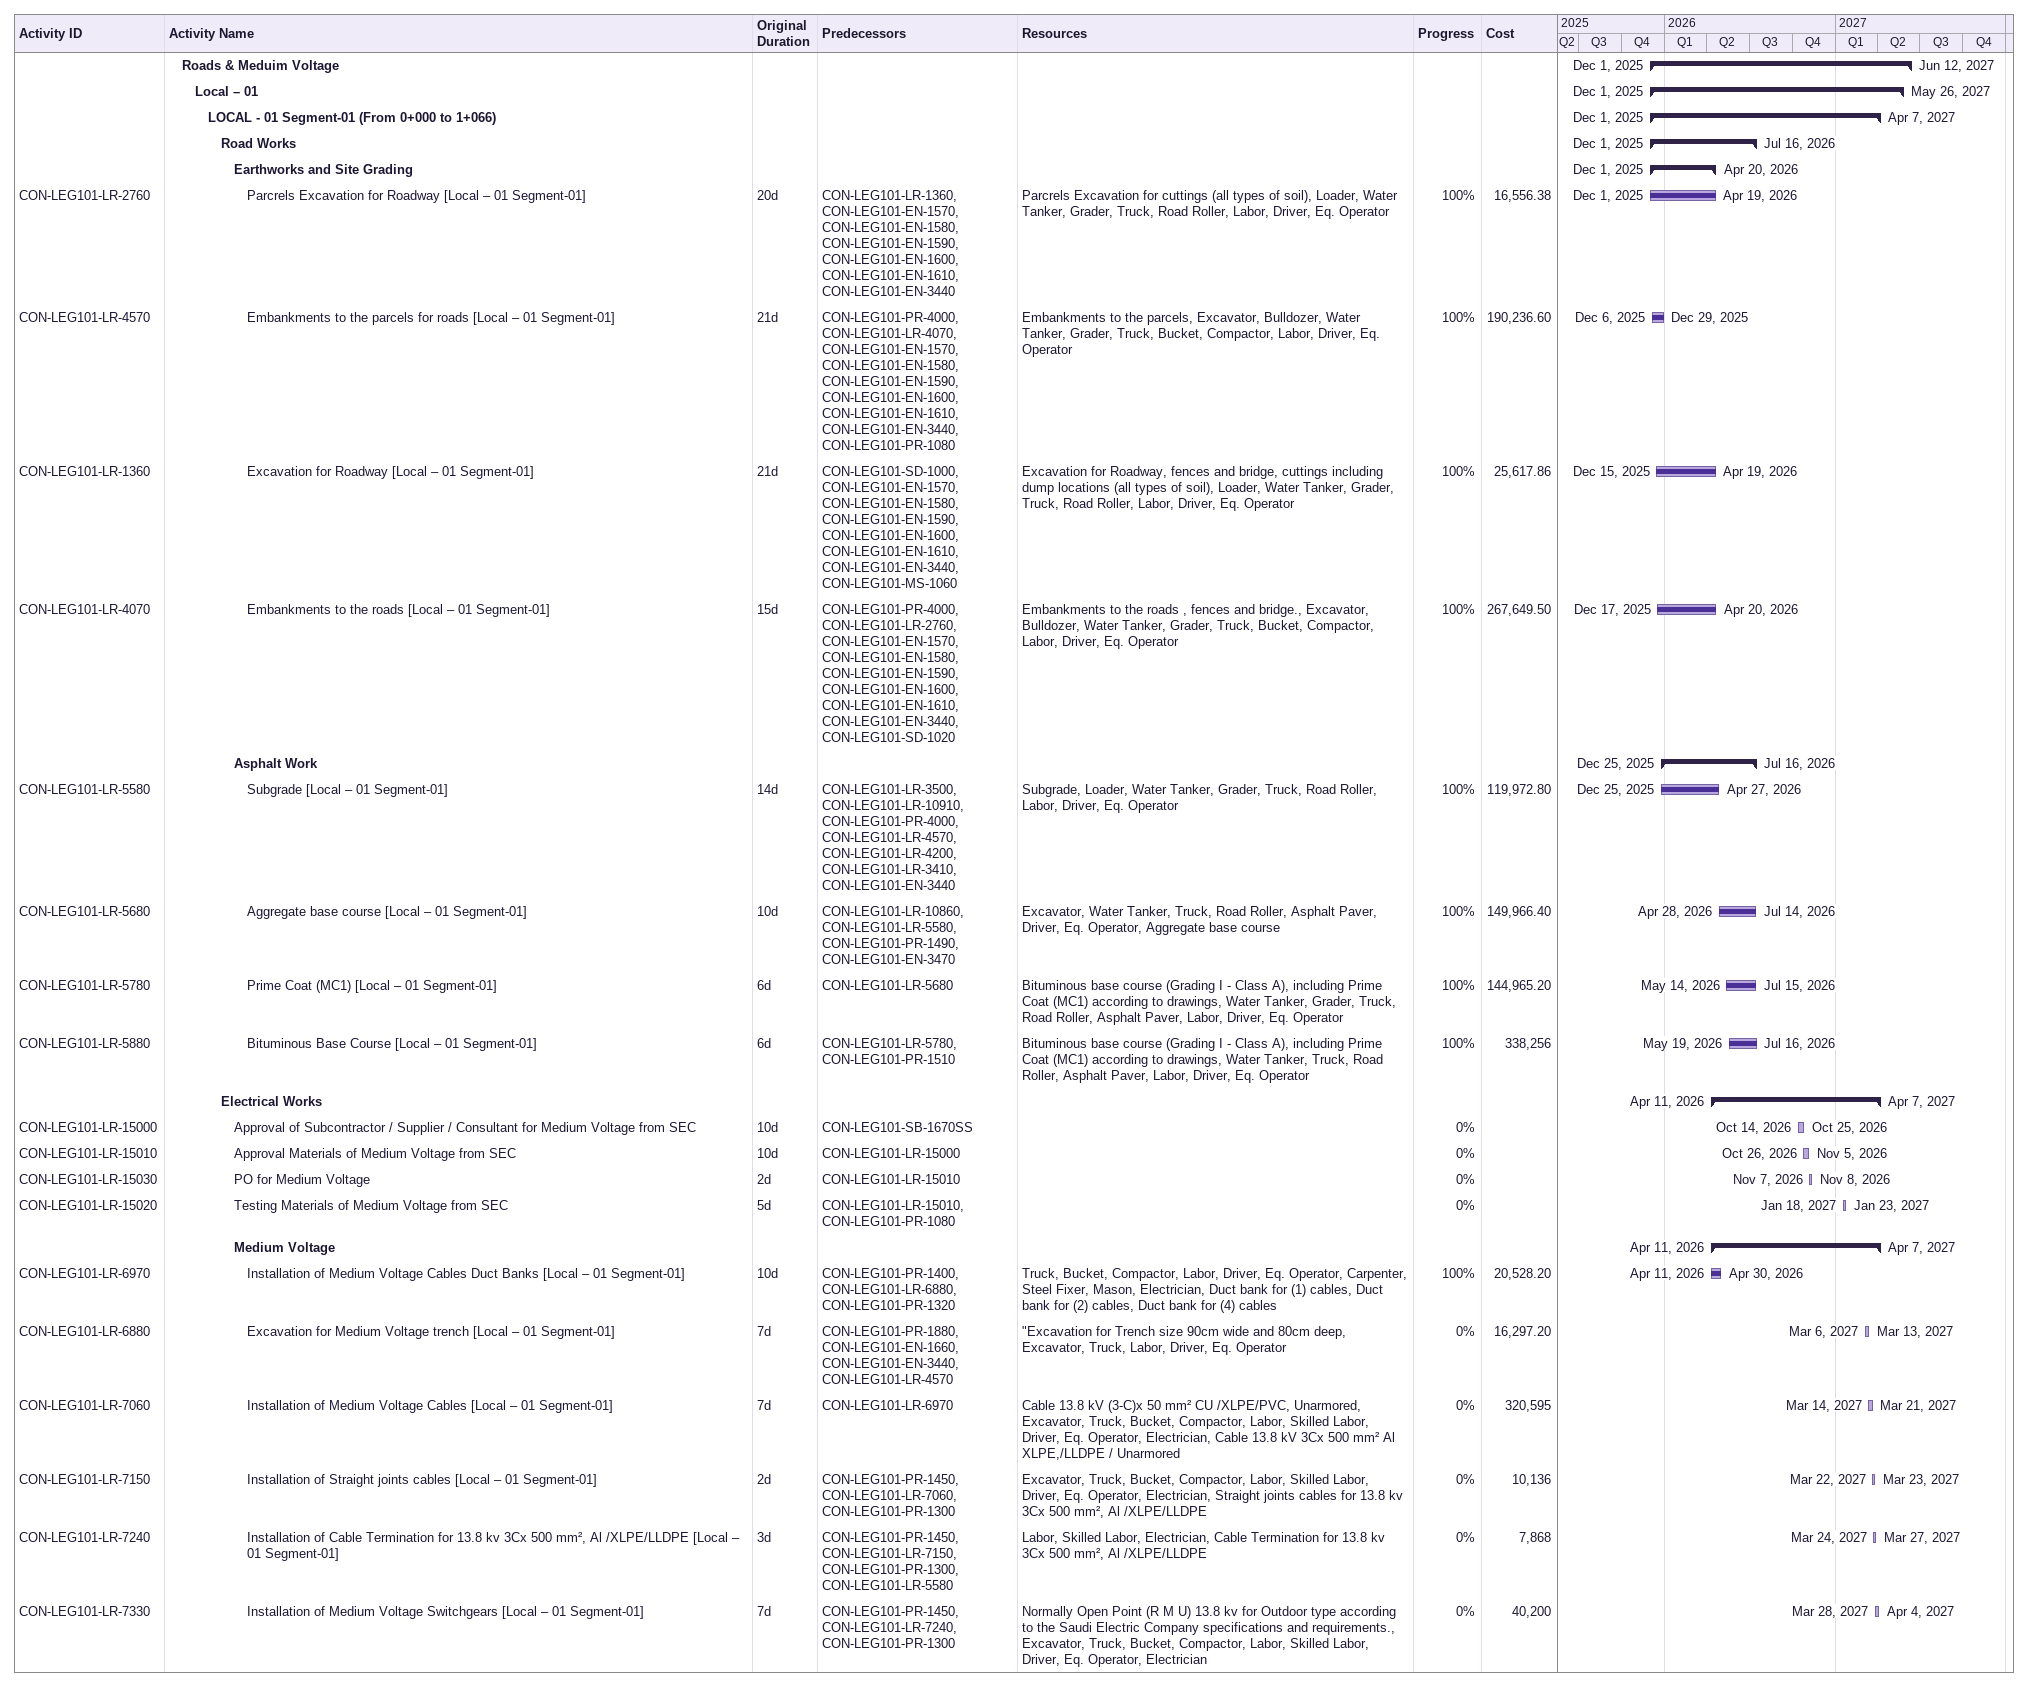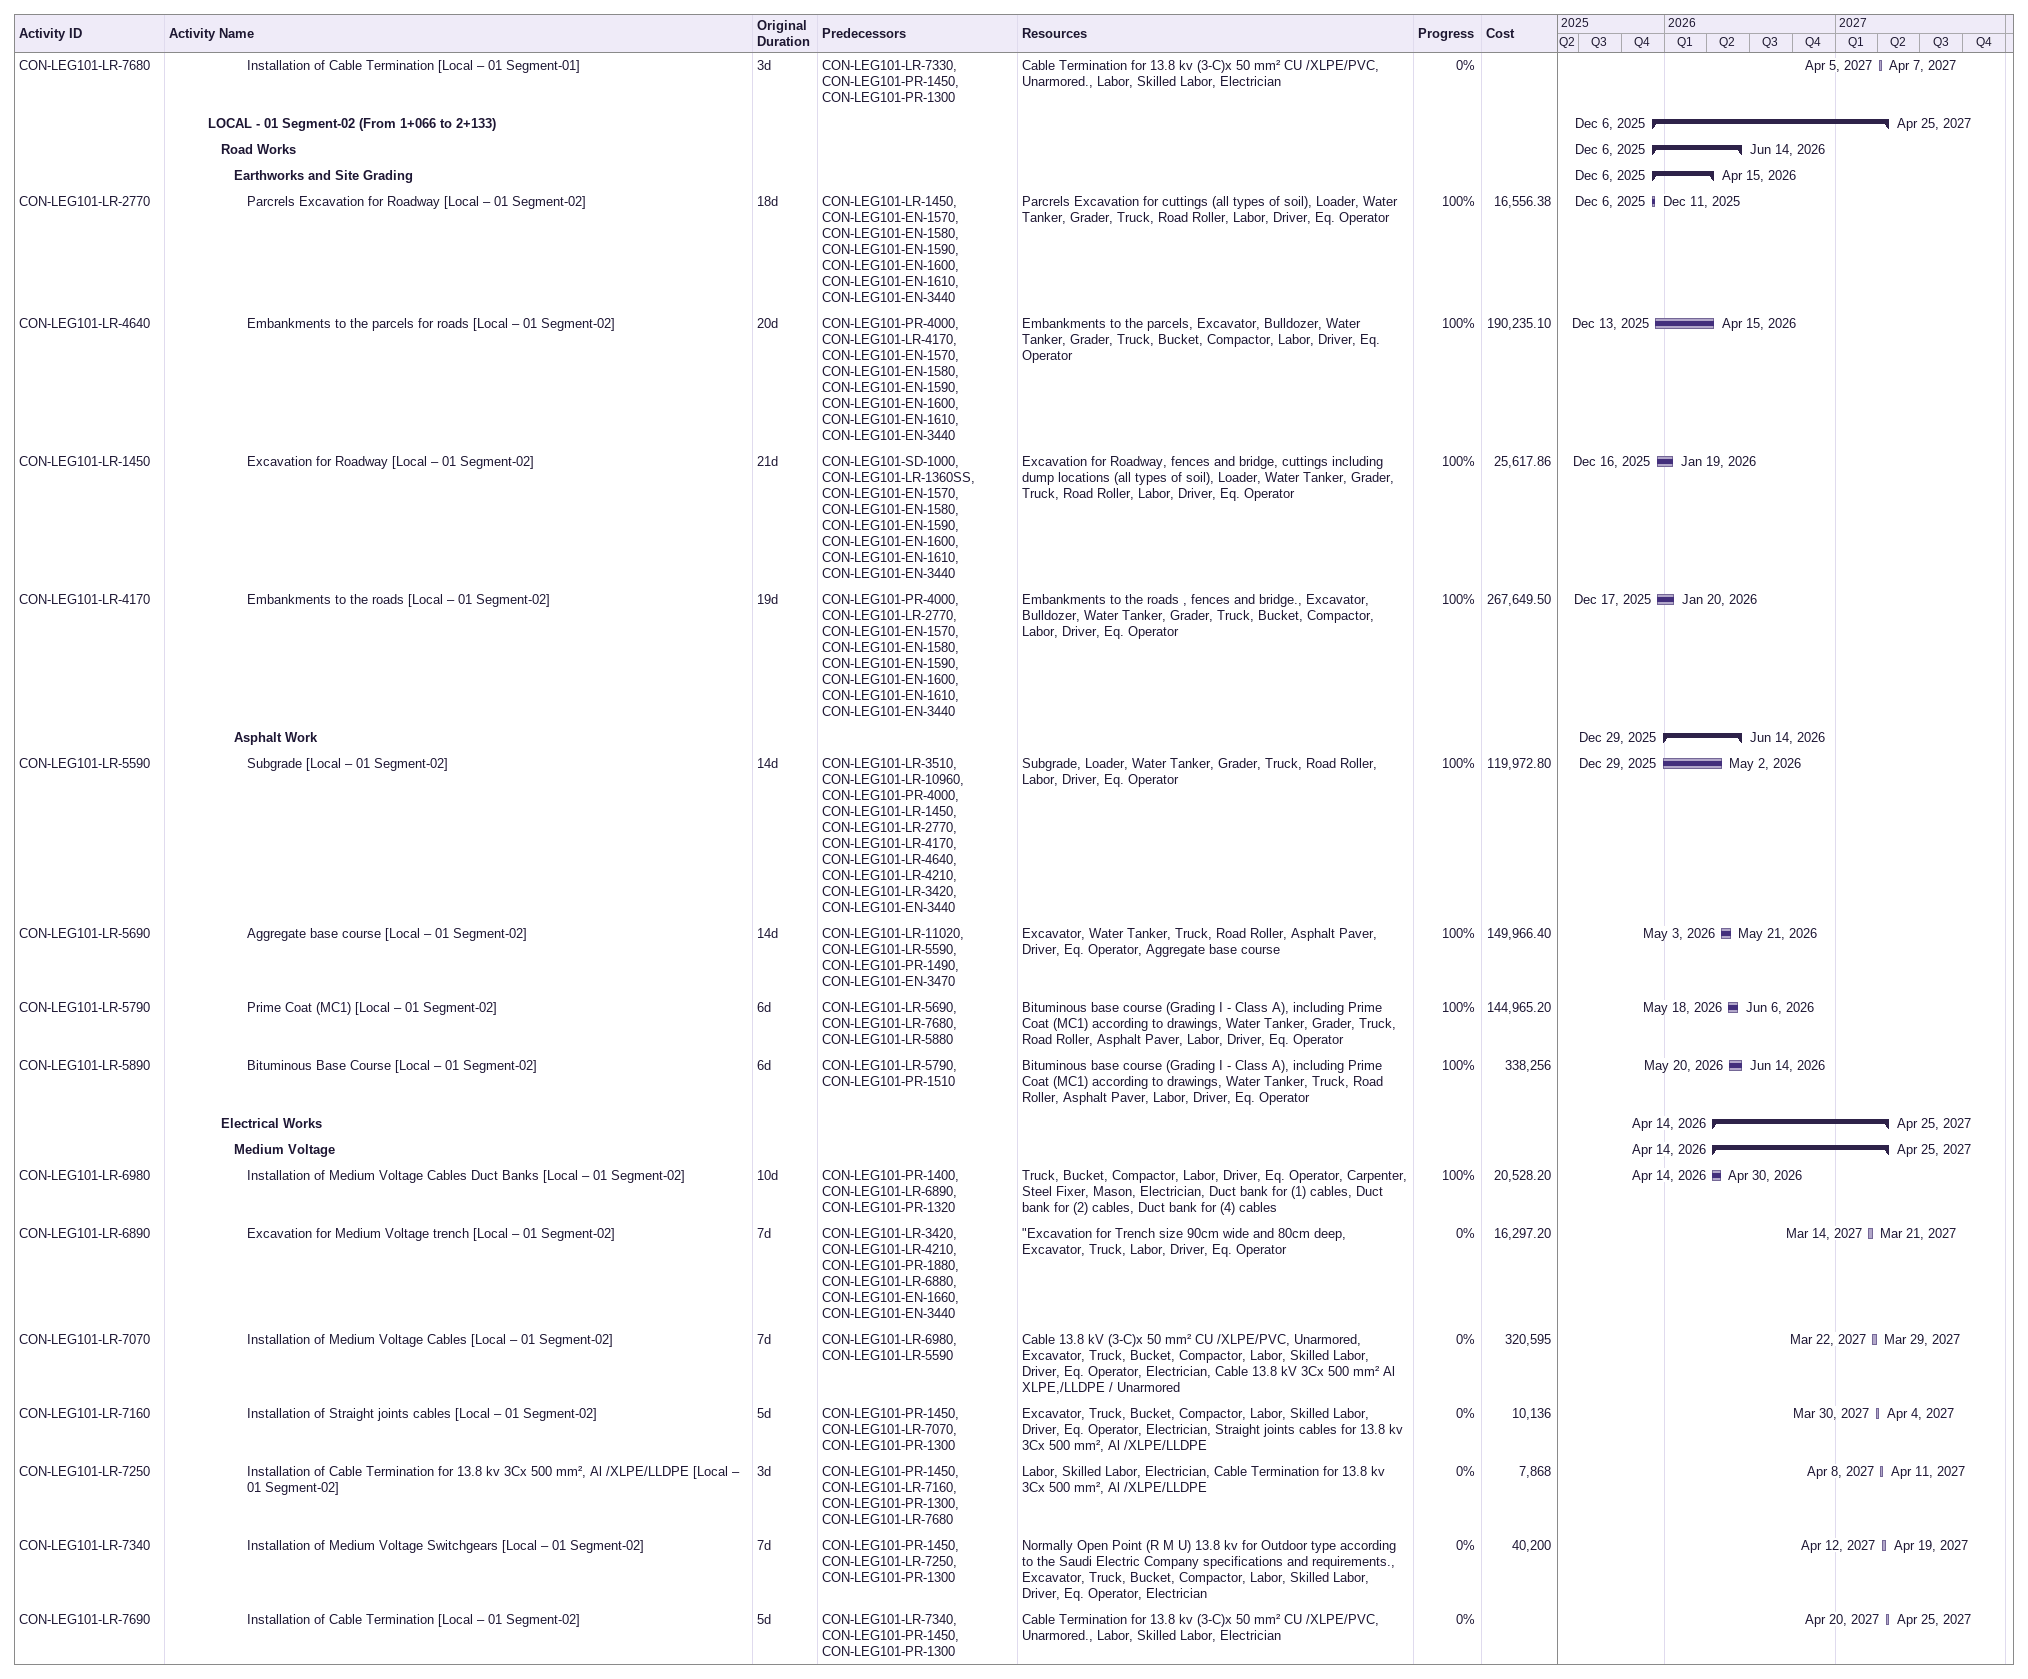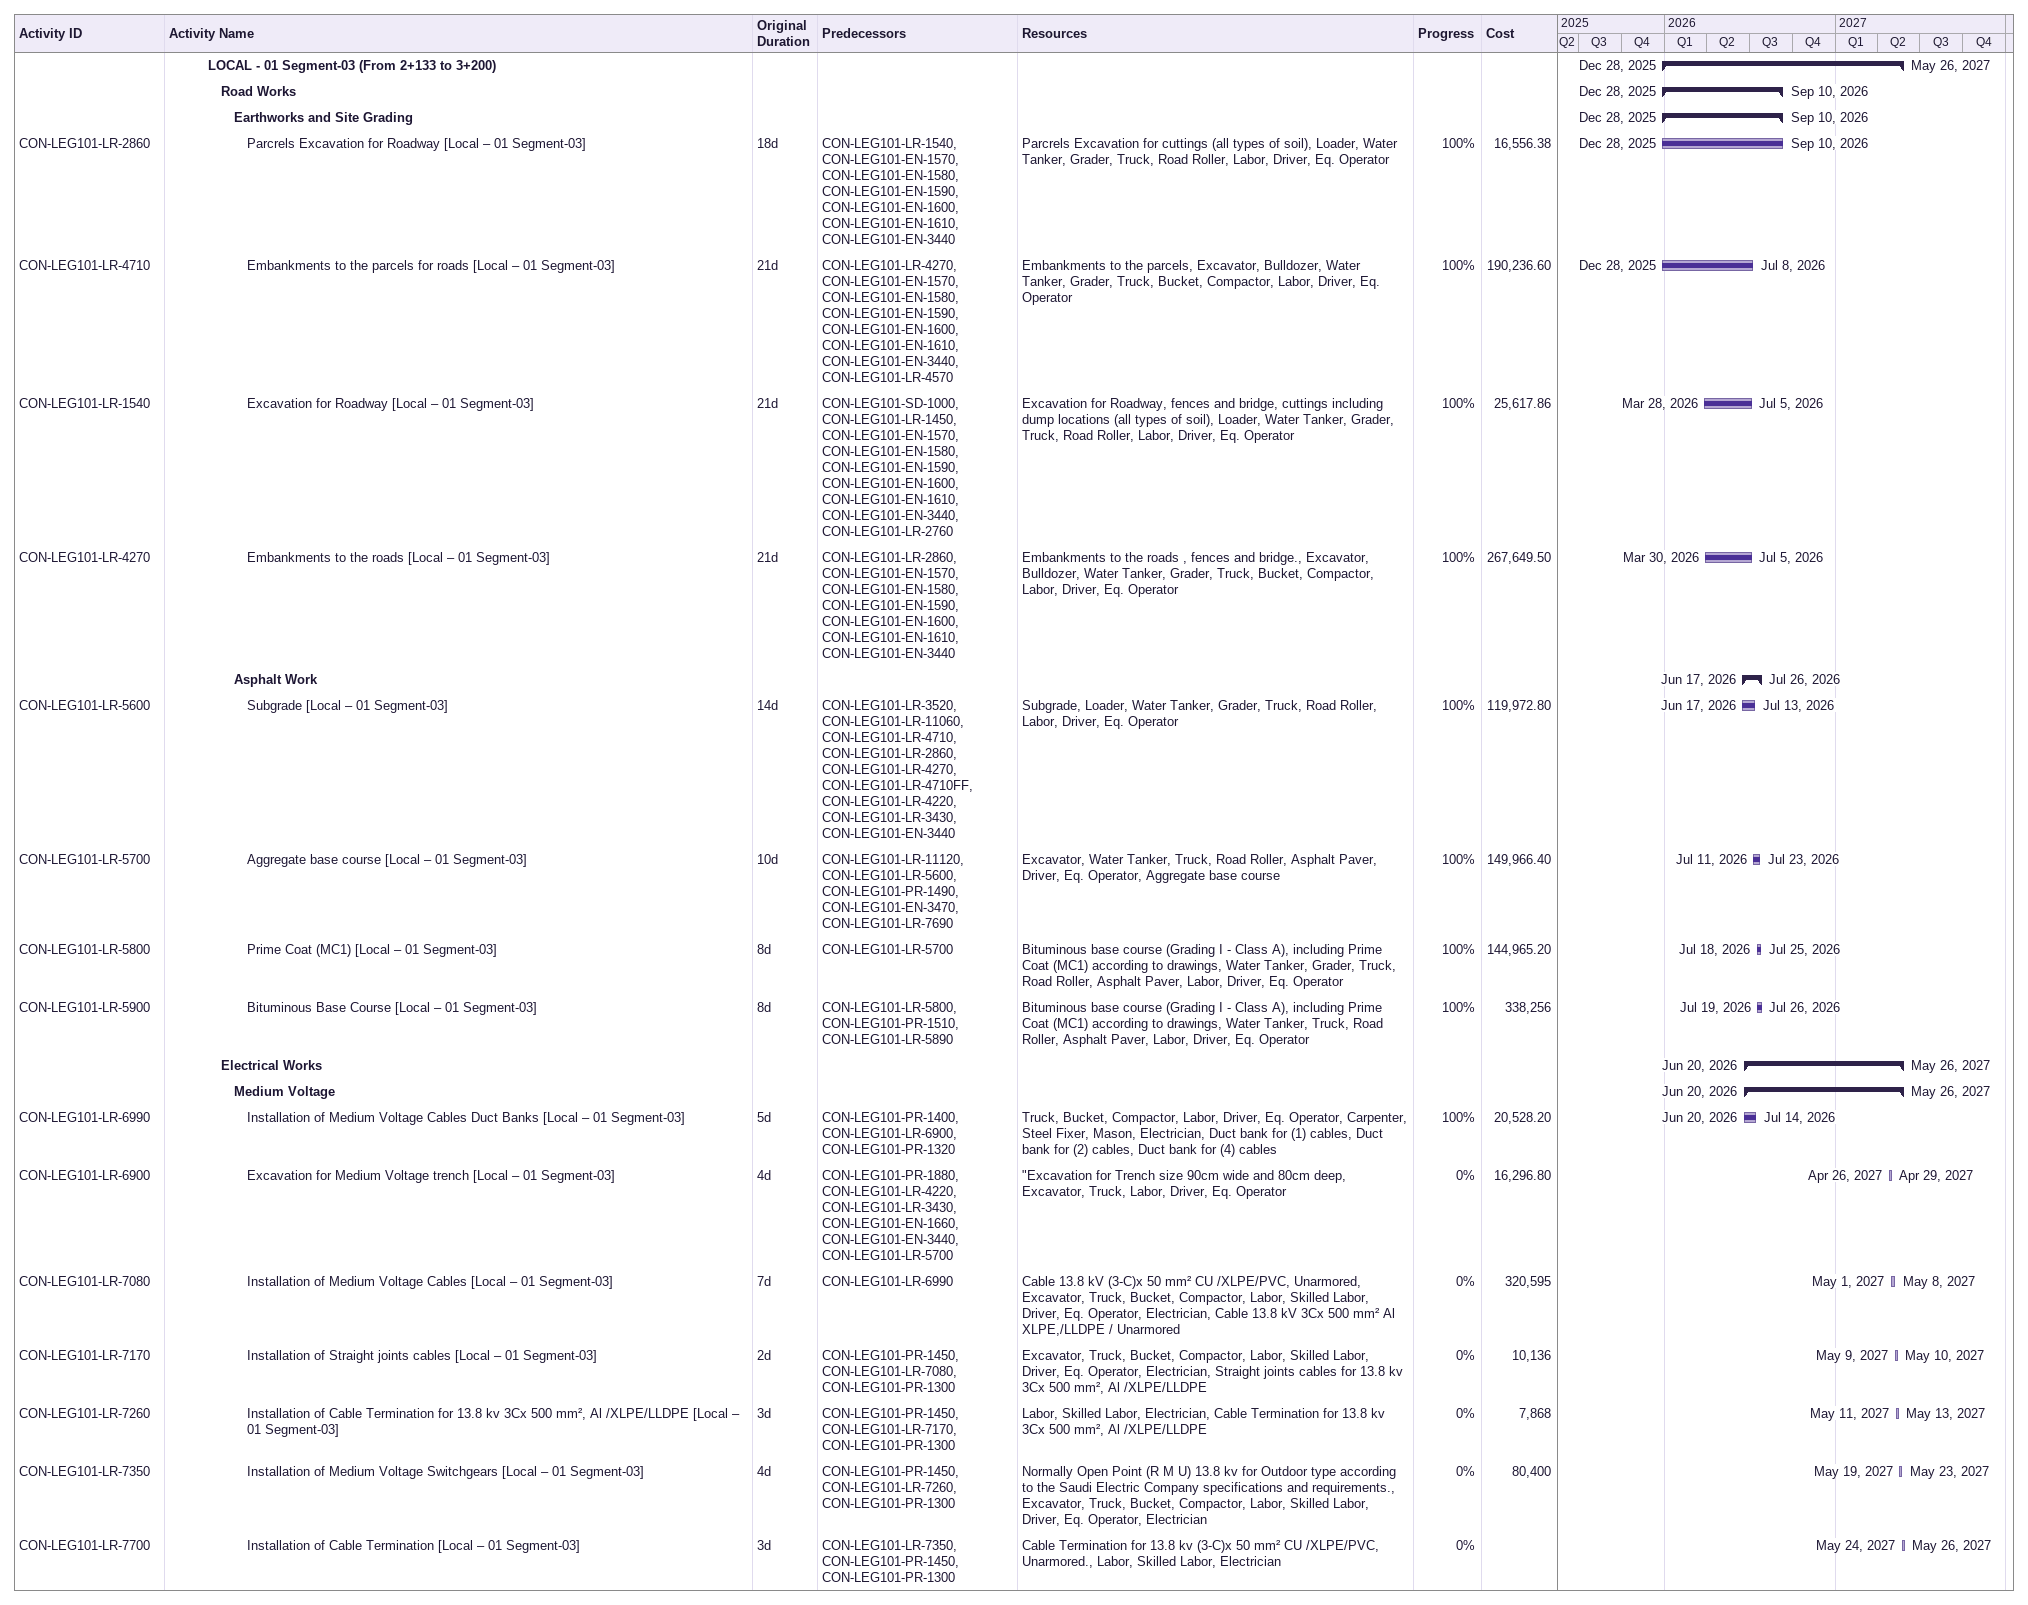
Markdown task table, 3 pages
| ID | Level | Task | Original duration | Start | Finish | Predecessors | Resources | % complete | Cost |
|---|---|---|---|---|---|---|---|---|---|
|  | 2 | **Roads & Meduim Voltage** |  | 2025-12-01 | 2027-06-12 |  |  |  |  |
|  | 3 | **Local – 01** |  | 2025-12-01 | 2027-05-26 |  |  |  |  |
|  | 4 | **LOCAL - 01 Segment-01 (From 0+000 to 1+066)** |  | 2025-12-01 | 2027-04-07 |  |  |  |  |
|  | 5 | **Road Works** |  | 2025-12-01 | 2026-07-16 |  |  |  |  |
|  | 6 | **Earthworks and Site Grading** |  | 2025-12-01 | 2026-04-20 |  |  |  |  |
| CON-LEG101-LR-2760 | 7 | Parcrels Excavation for Roadway [Local – 01 Segment-01] | 20d | 2025-12-01 | 2026-04-19 | CON-LEG101-LR-1360, CON-LEG101-EN-1570, CON-LEG101-EN-1580, CON-LEG101-EN-1590, CON-LEG101-EN-1600, CON-LEG101-EN-1610, CON-LEG101-EN-3440 | Parcrels Excavation for cuttings (all types of soil), Loader, Water Tanker, Grader, Truck, Road Roller, Labor, Driver, Eq. Operator | 100 | 16556.38 |
| CON-LEG101-LR-4570 | 7 | Embankments to the parcels for roads [Local – 01 Segment-01] | 21d | 2025-12-06 | 2025-12-29 | CON-LEG101-PR-4000, CON-LEG101-LR-4070, CON-LEG101-EN-1570, CON-LEG101-EN-1580, CON-LEG101-EN-1590, CON-LEG101-EN-1600, CON-LEG101-EN-1610, CON-LEG101-EN-3440, CON-LEG101-PR-1080 | Embankments to the parcels, Excavator, Bulldozer, Water Tanker, Grader, Truck, Bucket, Compactor, Labor, Driver, Eq. Operator | 100 | 190236.60 |
| CON-LEG101-LR-1360 | 7 | Excavation for Roadway [Local – 01 Segment-01] | 21d | 2025-12-15 | 2026-04-19 | CON-LEG101-SD-1000, CON-LEG101-EN-1570, CON-LEG101-EN-1580, CON-LEG101-EN-1590, CON-LEG101-EN-1600, CON-LEG101-EN-1610, CON-LEG101-EN-3440, CON-LEG101-MS-1060 | Excavation for Roadway, fences and bridge, cuttings including dump locations (all types of soil), Loader, Water Tanker, Grader, Truck, Road Roller, Labor, Driver, Eq. Operator | 100 | 25617.86 |
| CON-LEG101-LR-4070 | 7 | Embankments to the roads [Local – 01 Segment-01] | 15d | 2025-12-17 | 2026-04-20 | CON-LEG101-PR-4000, CON-LEG101-LR-2760, CON-LEG101-EN-1570, CON-LEG101-EN-1580, CON-LEG101-EN-1590, CON-LEG101-EN-1600, CON-LEG101-EN-1610, CON-LEG101-EN-3440, CON-LEG101-SD-1020 | Embankments to the roads , fences and bridge., Excavator, Bulldozer, Water Tanker, Grader, Truck, Bucket, Compactor, Labor, Driver, Eq. Operator | 100 | 267649.50 |
|  | 6 | **Asphalt Work** |  | 2025-12-25 | 2026-07-16 |  |  |  |  |
| CON-LEG101-LR-5580 | 7 | Subgrade [Local – 01 Segment-01] | 14d | 2025-12-25 | 2026-04-27 | CON-LEG101-LR-3500, CON-LEG101-LR-10910, CON-LEG101-PR-4000, CON-LEG101-LR-4570, CON-LEG101-LR-4200, CON-LEG101-LR-3410, CON-LEG101-EN-3440 | Subgrade, Loader, Water Tanker, Grader, Truck, Road Roller, Labor, Driver, Eq. Operator | 100 | 119972.80 |
| CON-LEG101-LR-5680 | 7 | Aggregate base course [Local – 01 Segment-01] | 10d | 2026-04-28 | 2026-07-14 | CON-LEG101-LR-10860, CON-LEG101-LR-5580, CON-LEG101-PR-1490, CON-LEG101-EN-3470 | Excavator, Water Tanker, Truck, Road Roller, Asphalt Paver, Driver, Eq. Operator, Aggregate base course | 100 | 149966.40 |
| CON-LEG101-LR-5780 | 7 | Prime Coat (MC1) [Local – 01 Segment-01] | 6d | 2026-05-14 | 2026-07-15 | CON-LEG101-LR-5680 | Bituminous base course (Grading I - Class A), including Prime Coat (MC1) according to drawings, Water Tanker, Grader, Truck, Road Roller, Asphalt Paver, Labor, Driver, Eq. Operator | 100 | 144965.20 |
| CON-LEG101-LR-5880 | 7 | Bituminous Base Course [Local – 01 Segment-01] | 6d | 2026-05-19 | 2026-07-16 | CON-LEG101-LR-5780, CON-LEG101-PR-1510 | Bituminous base course (Grading I - Class A), including Prime Coat (MC1) according to drawings, Water Tanker, Truck, Road Roller, Asphalt Paver, Labor, Driver, Eq. Operator | 100 | 338256 |
|  | 5 | **Electrical Works** |  | 2026-04-11 | 2027-04-07 |  |  |  |  |
| CON-LEG101-LR-15000 | 6 | Approval of Subcontractor / Supplier / Consultant for Medium Voltage from SEC | 10d | 2026-10-14 | 2026-10-25 | CON-LEG101-SB-1670SS |  | 0 |  |
| CON-LEG101-LR-15010 | 6 | Approval Materials of Medium Voltage from SEC | 10d | 2026-10-26 | 2026-11-05 | CON-LEG101-LR-15000 |  | 0 |  |
| CON-LEG101-LR-15030 | 6 | PO for Medium Voltage | 2d | 2026-11-07 | 2026-11-08 | CON-LEG101-LR-15010 |  | 0 |  |
| CON-LEG101-LR-15020 | 6 | Testing Materials of Medium Voltage from SEC | 5d | 2027-01-18 | 2027-01-23 | CON-LEG101-LR-15010, CON-LEG101-PR-1080 |  | 0 |  |
|  | 6 | **Medium Voltage** |  | 2026-04-11 | 2027-04-07 |  |  |  |  |
| CON-LEG101-LR-6970 | 7 | Installation of Medium Voltage Cables Duct Banks [Local – 01 Segment-01] | 10d | 2026-04-11 | 2026-04-30 | CON-LEG101-PR-1400, CON-LEG101-LR-6880, CON-LEG101-PR-1320 | Truck, Bucket, Compactor, Labor, Driver, Eq. Operator, Carpenter, Steel Fixer, Mason, Electrician, Duct bank for (1) cables, Duct bank for (2) cables, Duct bank for (4) cables | 100 | 20528.20 |
| CON-LEG101-LR-6880 | 7 | Excavation for Medium Voltage trench [Local – 01 Segment-01] | 7d | 2027-03-06 | 2027-03-13 | CON-LEG101-PR-1880, CON-LEG101-EN-1660, CON-LEG101-EN-3440, CON-LEG101-LR-4570 | "Excavation for Trench size 90cm wide and 80cm deep, Excavator, Truck, Labor, Driver, Eq. Operator | 0 | 16297.20 |
| CON-LEG101-LR-7060 | 7 | Installation of Medium Voltage Cables [Local – 01 Segment-01] | 7d | 2027-03-14 | 2027-03-21 | CON-LEG101-LR-6970 | Cable 13.8 kV (3-C)x 50 mm² CU /XLPE/PVC, Unarmored, Excavator, Truck, Bucket, Compactor, Labor, Skilled Labor, Driver, Eq. Operator, Electrician, Cable 13.8 kV 3Cx 500 mm² Al XLPE,/LLDPE / Unarmored | 0 | 320595 |
| CON-LEG101-LR-7150 | 7 | Installation of Straight joints cables [Local – 01 Segment-01] | 2d | 2027-03-22 | 2027-03-23 | CON-LEG101-PR-1450, CON-LEG101-LR-7060, CON-LEG101-PR-1300 | Excavator, Truck, Bucket, Compactor, Labor, Skilled Labor, Driver, Eq. Operator, Electrician, Straight joints cables for 13.8 kv 3Cx 500 mm², Al /XLPE/LLDPE | 0 | 10136 |
| CON-LEG101-LR-7240 | 7 | Installation of Cable Termination for 13.8 kv 3Cx 500 mm², Al /XLPE/LLDPE [Local – 01 Segment-01] | 3d | 2027-03-24 | 2027-03-27 | CON-LEG101-PR-1450, CON-LEG101-LR-7150, CON-LEG101-PR-1300, CON-LEG101-LR-5580 | Labor, Skilled Labor, Electrician, Cable Termination for 13.8 kv 3Cx 500 mm², Al /XLPE/LLDPE | 0 | 7868 |
| CON-LEG101-LR-7330 | 7 | Installation of Medium Voltage Switchgears [Local – 01 Segment-01] | 7d | 2027-03-28 | 2027-04-04 | CON-LEG101-PR-1450, CON-LEG101-LR-7240, CON-LEG101-PR-1300 | Normally Open Point (R M U) 13.8 kv for Outdoor type according to the Saudi Electric Company specifications and requirements., Excavator, Truck, Bucket, Compactor, Labor, Skilled Labor, Driver, Eq. Operator, Electrician | 0 | 40200 |
| CON-LEG101-LR-7680 | 7 | Installation of Cable Termination [Local – 01 Segment-01] | 3d | 2027-04-05 | 2027-04-07 | CON-LEG101-LR-7330, CON-LEG101-PR-1450, CON-LEG101-PR-1300 | Cable Termination for 13.8 kv (3-C)x 50 mm² CU /XLPE/PVC, Unarmored., Labor, Skilled Labor, Electrician | 0 |  |
|  | 4 | **LOCAL - 01 Segment-02 (From 1+066 to 2+133)** |  | 2025-12-06 | 2027-04-25 |  |  |  |  |
|  | 5 | **Road Works** |  | 2025-12-06 | 2026-06-14 |  |  |  |  |
|  | 6 | **Earthworks and Site Grading** |  | 2025-12-06 | 2026-04-15 |  |  |  |  |
| CON-LEG101-LR-2770 | 7 | Parcrels Excavation for Roadway [Local – 01 Segment-02] | 18d | 2025-12-06 | 2025-12-11 | CON-LEG101-LR-1450, CON-LEG101-EN-1570, CON-LEG101-EN-1580, CON-LEG101-EN-1590, CON-LEG101-EN-1600, CON-LEG101-EN-1610, CON-LEG101-EN-3440 | Parcrels Excavation for cuttings (all types of soil), Loader, Water Tanker, Grader, Truck, Road Roller, Labor, Driver, Eq. Operator | 100 | 16556.38 |
| CON-LEG101-LR-4640 | 7 | Embankments to the parcels for roads [Local – 01 Segment-02] | 20d | 2025-12-13 | 2026-04-15 | CON-LEG101-PR-4000, CON-LEG101-LR-4170, CON-LEG101-EN-1570, CON-LEG101-EN-1580, CON-LEG101-EN-1590, CON-LEG101-EN-1600, CON-LEG101-EN-1610, CON-LEG101-EN-3440 | Embankments to the parcels, Excavator, Bulldozer, Water Tanker, Grader, Truck, Bucket, Compactor, Labor, Driver, Eq. Operator | 100 | 190235.10 |
| CON-LEG101-LR-1450 | 7 | Excavation for Roadway [Local – 01 Segment-02] | 21d | 2025-12-16 | 2026-01-19 | CON-LEG101-SD-1000, CON-LEG101-LR-1360SS, CON-LEG101-EN-1570, CON-LEG101-EN-1580, CON-LEG101-EN-1590, CON-LEG101-EN-1600, CON-LEG101-EN-1610, CON-LEG101-EN-3440 | Excavation for Roadway, fences and bridge, cuttings including dump locations (all types of soil), Loader, Water Tanker, Grader, Truck, Road Roller, Labor, Driver, Eq. Operator | 100 | 25617.86 |
| CON-LEG101-LR-4170 | 7 | Embankments to the roads [Local – 01 Segment-02] | 19d | 2025-12-17 | 2026-01-20 | CON-LEG101-PR-4000, CON-LEG101-LR-2770, CON-LEG101-EN-1570, CON-LEG101-EN-1580, CON-LEG101-EN-1590, CON-LEG101-EN-1600, CON-LEG101-EN-1610, CON-LEG101-EN-3440 | Embankments to the roads , fences and bridge., Excavator, Bulldozer, Water Tanker, Grader, Truck, Bucket, Compactor, Labor, Driver, Eq. Operator | 100 | 267649.50 |
|  | 6 | **Asphalt Work** |  | 2025-12-29 | 2026-06-14 |  |  |  |  |
| CON-LEG101-LR-5590 | 7 | Subgrade [Local – 01 Segment-02] | 14d | 2025-12-29 | 2026-05-02 | CON-LEG101-LR-3510, CON-LEG101-LR-10960, CON-LEG101-PR-4000, CON-LEG101-LR-1450, CON-LEG101-LR-2770, CON-LEG101-LR-4170, CON-LEG101-LR-4640, CON-LEG101-LR-4210, CON-LEG101-LR-3420, CON-LEG101-EN-3440 | Subgrade, Loader, Water Tanker, Grader, Truck, Road Roller, Labor, Driver, Eq. Operator | 100 | 119972.80 |
| CON-LEG101-LR-5690 | 7 | Aggregate base course [Local – 01 Segment-02] | 14d | 2026-05-03 | 2026-05-21 | CON-LEG101-LR-11020, CON-LEG101-LR-5590, CON-LEG101-PR-1490, CON-LEG101-EN-3470 | Excavator, Water Tanker, Truck, Road Roller, Asphalt Paver, Driver, Eq. Operator, Aggregate base course | 100 | 149966.40 |
| CON-LEG101-LR-5790 | 7 | Prime Coat (MC1) [Local – 01 Segment-02] | 6d | 2026-05-18 | 2026-06-06 | CON-LEG101-LR-5690, CON-LEG101-LR-7680, CON-LEG101-LR-5880 | Bituminous base course (Grading I - Class A), including Prime Coat (MC1) according to drawings, Water Tanker, Grader, Truck, Road Roller, Asphalt Paver, Labor, Driver, Eq. Operator | 100 | 144965.20 |
| CON-LEG101-LR-5890 | 7 | Bituminous Base Course [Local – 01 Segment-02] | 6d | 2026-05-20 | 2026-06-14 | CON-LEG101-LR-5790, CON-LEG101-PR-1510 | Bituminous base course (Grading I - Class A), including Prime Coat (MC1) according to drawings, Water Tanker, Truck, Road Roller, Asphalt Paver, Labor, Driver, Eq. Operator | 100 | 338256 |
|  | 5 | **Electrical Works** |  | 2026-04-14 | 2027-04-25 |  |  |  |  |
|  | 6 | **Medium Voltage** |  | 2026-04-14 | 2027-04-25 |  |  |  |  |
| CON-LEG101-LR-6980 | 7 | Installation of Medium Voltage Cables Duct Banks [Local – 01 Segment-02] | 10d | 2026-04-14 | 2026-04-30 | CON-LEG101-PR-1400, CON-LEG101-LR-6890, CON-LEG101-PR-1320 | Truck, Bucket, Compactor, Labor, Driver, Eq. Operator, Carpenter, Steel Fixer, Mason, Electrician, Duct bank for (1) cables, Duct bank for (2) cables, Duct bank for (4) cables | 100 | 20528.20 |
| CON-LEG101-LR-6890 | 7 | Excavation for Medium Voltage trench [Local – 01 Segment-02] | 7d | 2027-03-14 | 2027-03-21 | CON-LEG101-LR-3420, CON-LEG101-LR-4210, CON-LEG101-PR-1880, CON-LEG101-LR-6880, CON-LEG101-EN-1660, CON-LEG101-EN-3440 | "Excavation for Trench size 90cm wide and 80cm deep, Excavator, Truck, Labor, Driver, Eq. Operator | 0 | 16297.20 |
| CON-LEG101-LR-7070 | 7 | Installation of Medium Voltage Cables [Local – 01 Segment-02] | 7d | 2027-03-22 | 2027-03-29 | CON-LEG101-LR-6980, CON-LEG101-LR-5590 | Cable 13.8 kV (3-C)x 50 mm² CU /XLPE/PVC, Unarmored, Excavator, Truck, Bucket, Compactor, Labor, Skilled Labor, Driver, Eq. Operator, Electrician, Cable 13.8 kV 3Cx 500 mm² Al XLPE,/LLDPE / Unarmored | 0 | 320595 |
| CON-LEG101-LR-7160 | 7 | Installation of Straight joints cables [Local – 01 Segment-02] | 5d | 2027-03-30 | 2027-04-04 | CON-LEG101-PR-1450, CON-LEG101-LR-7070, CON-LEG101-PR-1300 | Excavator, Truck, Bucket, Compactor, Labor, Skilled Labor, Driver, Eq. Operator, Electrician, Straight joints cables for 13.8 kv 3Cx 500 mm², Al /XLPE/LLDPE | 0 | 10136 |
| CON-LEG101-LR-7250 | 7 | Installation of Cable Termination for 13.8 kv 3Cx 500 mm², Al /XLPE/LLDPE [Local – 01 Segment-02] | 3d | 2027-04-08 | 2027-04-11 | CON-LEG101-PR-1450, CON-LEG101-LR-7160, CON-LEG101-PR-1300, CON-LEG101-LR-7680 | Labor, Skilled Labor, Electrician, Cable Termination for 13.8 kv 3Cx 500 mm², Al /XLPE/LLDPE | 0 | 7868 |
| CON-LEG101-LR-7340 | 7 | Installation of Medium Voltage Switchgears [Local – 01 Segment-02] | 7d | 2027-04-12 | 2027-04-19 | CON-LEG101-PR-1450, CON-LEG101-LR-7250, CON-LEG101-PR-1300 | Normally Open Point (R M U) 13.8 kv for Outdoor type according to the Saudi Electric Company specifications and requirements., Excavator, Truck, Bucket, Compactor, Labor, Skilled Labor, Driver, Eq. Operator, Electrician | 0 | 40200 |
| CON-LEG101-LR-7690 | 7 | Installation of Cable Termination [Local – 01 Segment-02] | 5d | 2027-04-20 | 2027-04-25 | CON-LEG101-LR-7340, CON-LEG101-PR-1450, CON-LEG101-PR-1300 | Cable Termination for 13.8 kv (3-C)x 50 mm² CU /XLPE/PVC, Unarmored., Labor, Skilled Labor, Electrician | 0 |  |
|  | 4 | **LOCAL - 01 Segment-03 (From 2+133 to 3+200)** |  | 2025-12-28 | 2027-05-26 |  |  |  |  |
|  | 5 | **Road Works** |  | 2025-12-28 | 2026-09-10 |  |  |  |  |
|  | 6 | **Earthworks and Site Grading** |  | 2025-12-28 | 2026-09-10 |  |  |  |  |
| CON-LEG101-LR-2860 | 7 | Parcrels Excavation for Roadway [Local – 01 Segment-03] | 18d | 2025-12-28 | 2026-09-10 | CON-LEG101-LR-1540, CON-LEG101-EN-1570, CON-LEG101-EN-1580, CON-LEG101-EN-1590, CON-LEG101-EN-1600, CON-LEG101-EN-1610, CON-LEG101-EN-3440 | Parcrels Excavation for cuttings (all types of soil), Loader, Water Tanker, Grader, Truck, Road Roller, Labor, Driver, Eq. Operator | 100 | 16556.38 |
| CON-LEG101-LR-4710 | 7 | Embankments to the parcels for roads [Local – 01 Segment-03] | 21d | 2025-12-28 | 2026-07-08 | CON-LEG101-LR-4270, CON-LEG101-EN-1570, CON-LEG101-EN-1580, CON-LEG101-EN-1590, CON-LEG101-EN-1600, CON-LEG101-EN-1610, CON-LEG101-EN-3440, CON-LEG101-LR-4570 | Embankments to the parcels, Excavator, Bulldozer, Water Tanker, Grader, Truck, Bucket, Compactor, Labor, Driver, Eq. Operator | 100 | 190236.60 |
| CON-LEG101-LR-1540 | 7 | Excavation for Roadway [Local – 01 Segment-03] | 21d | 2026-03-28 | 2026-07-05 | CON-LEG101-SD-1000, CON-LEG101-LR-1450, CON-LEG101-EN-1570, CON-LEG101-EN-1580, CON-LEG101-EN-1590, CON-LEG101-EN-1600, CON-LEG101-EN-1610, CON-LEG101-EN-3440, CON-LEG101-LR-2760 | Excavation for Roadway, fences and bridge, cuttings including dump locations (all types of soil), Loader, Water Tanker, Grader, Truck, Road Roller, Labor, Driver, Eq. Operator | 100 | 25617.86 |
| CON-LEG101-LR-4270 | 7 | Embankments to the roads [Local – 01 Segment-03] | 21d | 2026-03-30 | 2026-07-05 | CON-LEG101-LR-2860, CON-LEG101-EN-1570, CON-LEG101-EN-1580, CON-LEG101-EN-1590, CON-LEG101-EN-1600, CON-LEG101-EN-1610, CON-LEG101-EN-3440 | Embankments to the roads , fences and bridge., Excavator, Bulldozer, Water Tanker, Grader, Truck, Bucket, Compactor, Labor, Driver, Eq. Operator | 100 | 267649.50 |
|  | 6 | **Asphalt Work** |  | 2026-06-17 | 2026-07-26 |  |  |  |  |
| CON-LEG101-LR-5600 | 7 | Subgrade [Local – 01 Segment-03] | 14d | 2026-06-17 | 2026-07-13 | CON-LEG101-LR-3520, CON-LEG101-LR-11060, CON-LEG101-LR-4710, CON-LEG101-LR-2860, CON-LEG101-LR-4270, CON-LEG101-LR-4710FF, CON-LEG101-LR-4220, CON-LEG101-LR-3430, CON-LEG101-EN-3440 | Subgrade, Loader, Water Tanker, Grader, Truck, Road Roller, Labor, Driver, Eq. Operator | 100 | 119972.80 |
| CON-LEG101-LR-5700 | 7 | Aggregate base course [Local – 01 Segment-03] | 10d | 2026-07-11 | 2026-07-23 | CON-LEG101-LR-11120, CON-LEG101-LR-5600, CON-LEG101-PR-1490, CON-LEG101-EN-3470, CON-LEG101-LR-7690 | Excavator, Water Tanker, Truck, Road Roller, Asphalt Paver, Driver, Eq. Operator, Aggregate base course | 100 | 149966.40 |
| CON-LEG101-LR-5800 | 7 | Prime Coat (MC1) [Local – 01 Segment-03] | 8d | 2026-07-18 | 2026-07-25 | CON-LEG101-LR-5700 | Bituminous base course (Grading I - Class A), including Prime Coat (MC1) according to drawings, Water Tanker, Grader, Truck, Road Roller, Asphalt Paver, Labor, Driver, Eq. Operator | 100 | 144965.20 |
| CON-LEG101-LR-5900 | 7 | Bituminous Base Course [Local – 01 Segment-03] | 8d | 2026-07-19 | 2026-07-26 | CON-LEG101-LR-5800, CON-LEG101-PR-1510, CON-LEG101-LR-5890 | Bituminous base course (Grading I - Class A), including Prime Coat (MC1) according to drawings, Water Tanker, Truck, Road Roller, Asphalt Paver, Labor, Driver, Eq. Operator | 100 | 338256 |
|  | 5 | **Electrical Works** |  | 2026-06-20 | 2027-05-26 |  |  |  |  |
|  | 6 | **Medium Voltage** |  | 2026-06-20 | 2027-05-26 |  |  |  |  |
| CON-LEG101-LR-6990 | 7 | Installation of Medium Voltage Cables Duct Banks [Local – 01 Segment-03] | 5d | 2026-06-20 | 2026-07-14 | CON-LEG101-PR-1400, CON-LEG101-LR-6900, CON-LEG101-PR-1320 | Truck, Bucket, Compactor, Labor, Driver, Eq. Operator, Carpenter, Steel Fixer, Mason, Electrician, Duct bank for (1) cables, Duct bank for (2) cables, Duct bank for (4) cables | 100 | 20528.20 |
| CON-LEG101-LR-6900 | 7 | Excavation for Medium Voltage trench [Local – 01 Segment-03] | 4d | 2027-04-26 | 2027-04-29 | CON-LEG101-PR-1880, CON-LEG101-LR-4220, CON-LEG101-LR-3430, CON-LEG101-EN-1660, CON-LEG101-EN-3440, CON-LEG101-LR-5700 | "Excavation for Trench size 90cm wide and 80cm deep, Excavator, Truck, Labor, Driver, Eq. Operator | 0 | 16296.80 |
| CON-LEG101-LR-7080 | 7 | Installation of Medium Voltage Cables [Local – 01 Segment-03] | 7d | 2027-05-01 | 2027-05-08 | CON-LEG101-LR-6990 | Cable 13.8 kV (3-C)x 50 mm² CU /XLPE/PVC, Unarmored, Excavator, Truck, Bucket, Compactor, Labor, Skilled Labor, Driver, Eq. Operator, Electrician, Cable 13.8 kV 3Cx 500 mm² Al XLPE,/LLDPE / Unarmored | 0 | 320595 |
| CON-LEG101-LR-7170 | 7 | Installation of Straight joints cables [Local – 01 Segment-03] | 2d | 2027-05-09 | 2027-05-10 | CON-LEG101-PR-1450, CON-LEG101-LR-7080, CON-LEG101-PR-1300 | Excavator, Truck, Bucket, Compactor, Labor, Skilled Labor, Driver, Eq. Operator, Electrician, Straight joints cables for 13.8 kv 3Cx 500 mm², Al /XLPE/LLDPE | 0 | 10136 |
| CON-LEG101-LR-7260 | 7 | Installation of Cable Termination for 13.8 kv 3Cx 500 mm², Al /XLPE/LLDPE [Local – 01 Segment-03] | 3d | 2027-05-11 | 2027-05-13 | CON-LEG101-PR-1450, CON-LEG101-LR-7170, CON-LEG101-PR-1300 | Labor, Skilled Labor, Electrician, Cable Termination for 13.8 kv 3Cx 500 mm², Al /XLPE/LLDPE | 0 | 7868 |
| CON-LEG101-LR-7350 | 7 | Installation of Medium Voltage Switchgears [Local – 01 Segment-03] | 4d | 2027-05-19 | 2027-05-23 | CON-LEG101-PR-1450, CON-LEG101-LR-7260, CON-LEG101-PR-1300 | Normally Open Point (R M U) 13.8 kv for Outdoor type according to the Saudi Electric Company specifications and requirements., Excavator, Truck, Bucket, Compactor, Labor, Skilled Labor, Driver, Eq. Operator, Electrician | 0 | 80400 |
| CON-LEG101-LR-7700 | 7 | Installation of Cable Termination [Local – 01 Segment-03] | 3d | 2027-05-24 | 2027-05-26 | CON-LEG101-LR-7350, CON-LEG101-PR-1450, CON-LEG101-PR-1300 | Cable Termination for 13.8 kv (3-C)x 50 mm² CU /XLPE/PVC, Unarmored., Labor, Skilled Labor, Electrician | 0 |  |
